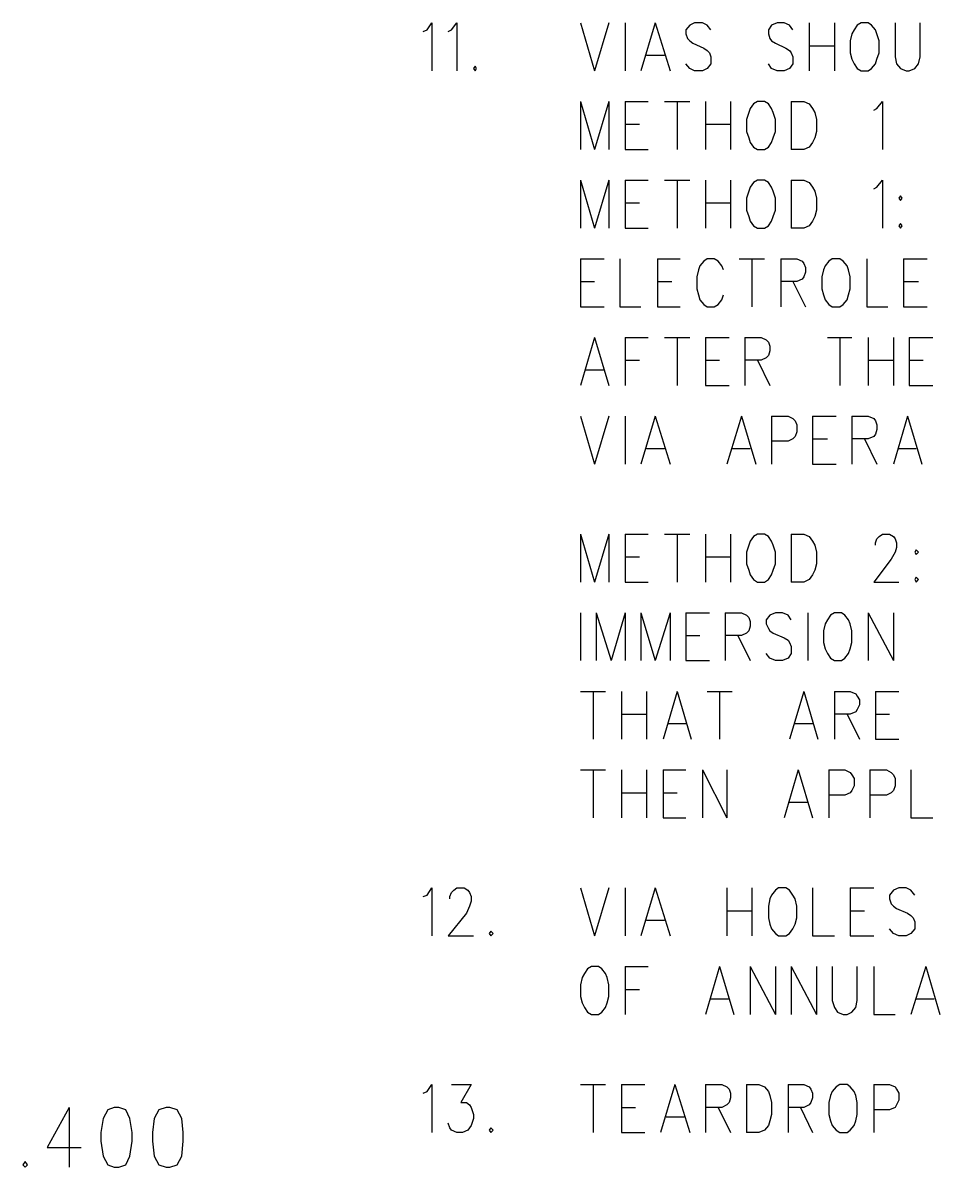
# Model space of a CAD drawing. Extents: x 11.9 to 28.1, y 10.8 to 21.2.
# Drawn here: x 23.667 to 24.827, y 15.095 to 16.55 of the extents above; entities that cross this region are included whole.
import ezdxf

# ---------------------------------------------------------------- set-up
doc = ezdxf.new("R2010")
doc.units = 0
doc.header["$MEASUREMENT"] = 0
doc.layers.add('LAYNR1', color=2, linetype='Continuous')

msp = doc.modelspace()

# ---------------------------------------------------------------- linework, layer by layer
at = {"layer": 'LAYNR1', "color": 7}
for points in [[(24.176, 16.539), (24.181, 16.541), (24.187, 16.55), (24.187, 16.489)], [(24.208, 16.539), (24.212, 16.541), (24.219, 16.55), (24.219, 16.489)], [(24.376, 16.55), (24.394, 16.489)], [(24.412, 16.55), (24.394, 16.489)], [(24.433, 16.55), (24.433, 16.489)], [(24.471, 16.55), (24.453, 16.489)], [(24.471, 16.55), (24.49, 16.489)], [(24.542, 16.541), (24.537, 16.547), (24.531, 16.55), (24.521, 16.55), (24.515, 16.547), (24.51, 16.541), (24.51, 16.536)], [(24.646, 16.541), (24.642, 16.547), (24.635, 16.55), (24.626, 16.55), (24.619, 16.547), (24.615, 16.541), (24.615, 16.536)], [(24.667, 16.55), (24.667, 16.489)], [(24.699, 16.55), (24.699, 16.489)], [(24.733, 16.55), (24.728, 16.547), (24.724, 16.541), (24.721, 16.536)], [(24.753, 16.536), (24.751, 16.541), (24.746, 16.547), (24.742, 16.55), (24.733, 16.55)], [(24.776, 16.55), (24.776, 16.507), (24.778, 16.498), (24.783, 16.492), (24.79, 16.489)], [(24.794, 16.489), (24.801, 16.492), (24.806, 16.498), (24.808, 16.507), (24.808, 16.55)], [(24.51, 16.536), (24.512, 16.53), (24.515, 16.527), (24.519, 16.524), (24.533, 16.518), (24.537, 16.515), (24.54, 16.512)], [(24.615, 16.536), (24.617, 16.53), (24.619, 16.527), (24.624, 16.524), (24.637, 16.518), (24.642, 16.515), (24.644, 16.512)], [(24.721, 16.536), (24.719, 16.527), (24.719, 16.512)], [(24.756, 16.512), (24.756, 16.527), (24.753, 16.536)], [(24.667, 16.521), (24.699, 16.521)], [(24.46, 16.509), (24.483, 16.509)], [(24.54, 16.512), (24.542, 16.507), (24.542, 16.498), (24.537, 16.492), (24.531, 16.489)], [(24.644, 16.512), (24.646, 16.507), (24.646, 16.498), (24.642, 16.492), (24.635, 16.489)], [(24.719, 16.512), (24.721, 16.504), (24.724, 16.498), (24.728, 16.492), (24.733, 16.489)], [(24.742, 16.489), (24.746, 16.492), (24.751, 16.498), (24.753, 16.504), (24.756, 16.512)], [(24.242, 16.495), (24.24, 16.492), (24.242, 16.489)], [(24.242, 16.489), (24.244, 16.492), (24.242, 16.495)], [(24.521, 16.489), (24.515, 16.492), (24.51, 16.498)], [(24.531, 16.489), (24.521, 16.489)], [(24.626, 16.489), (24.619, 16.492), (24.615, 16.498)], [(24.635, 16.489), (24.626, 16.489)], [(24.733, 16.489), (24.742, 16.489)], [(24.79, 16.489), (24.794, 16.489)], [(24.376, 16.45), (24.376, 16.389)], [(24.376, 16.45), (24.394, 16.389)], [(24.412, 16.45), (24.394, 16.389)], [(24.412, 16.45), (24.412, 16.389)], [(24.433, 16.45), (24.433, 16.389)], [(24.433, 16.45), (24.462, 16.45)], [(24.483, 16.45), (24.515, 16.45)], [(24.499, 16.45), (24.499, 16.389)], [(24.535, 16.45), (24.535, 16.389)], [(24.567, 16.45), (24.567, 16.389)], [(24.601, 16.45), (24.596, 16.447), (24.592, 16.441), (24.59, 16.436)], [(24.621, 16.436), (24.619, 16.441), (24.615, 16.447), (24.61, 16.45), (24.601, 16.45)], [(24.644, 16.45), (24.644, 16.389)], [(24.644, 16.45), (24.66, 16.45), (24.667, 16.447), (24.671, 16.441), (24.674, 16.436)], [(24.749, 16.439), (24.753, 16.441), (24.76, 16.45), (24.76, 16.389)], [(24.59, 16.436), (24.587, 16.427), (24.587, 16.412)], [(24.624, 16.412), (24.624, 16.427), (24.621, 16.436)], [(24.674, 16.436), (24.676, 16.427), (24.676, 16.412)], [(24.433, 16.421), (24.451, 16.421)], [(24.535, 16.421), (24.567, 16.421)], [(24.587, 16.412), (24.59, 16.404), (24.592, 16.398), (24.596, 16.392), (24.601, 16.389)], [(24.61, 16.389), (24.615, 16.392), (24.619, 16.398), (24.621, 16.404), (24.624, 16.412)], [(24.676, 16.412), (24.674, 16.404), (24.671, 16.398), (24.667, 16.392), (24.66, 16.389)], [(24.433, 16.389), (24.462, 16.389)], [(24.601, 16.389), (24.61, 16.389)], [(24.66, 16.389), (24.644, 16.389)], [(24.376, 16.35), (24.376, 16.289)], [(24.376, 16.35), (24.394, 16.289)], [(24.412, 16.35), (24.394, 16.289)], [(24.412, 16.35), (24.412, 16.289)], [(24.433, 16.35), (24.433, 16.289)], [(24.433, 16.35), (24.462, 16.35)], [(24.483, 16.35), (24.515, 16.35)], [(24.499, 16.35), (24.499, 16.289)], [(24.535, 16.35), (24.535, 16.289)], [(24.567, 16.35), (24.567, 16.289)], [(24.601, 16.35), (24.596, 16.347), (24.592, 16.341), (24.59, 16.336)], [(24.621, 16.336), (24.619, 16.341), (24.615, 16.347), (24.61, 16.35), (24.601, 16.35)], [(24.644, 16.35), (24.644, 16.289)], [(24.644, 16.35), (24.66, 16.35), (24.667, 16.347), (24.671, 16.341), (24.674, 16.336)], [(24.749, 16.339), (24.753, 16.341), (24.76, 16.35), (24.76, 16.289)], [(24.59, 16.336), (24.587, 16.327), (24.587, 16.312)], [(24.624, 16.312), (24.624, 16.327), (24.621, 16.336)], [(24.674, 16.336), (24.676, 16.327), (24.676, 16.312)], [(24.433, 16.321), (24.451, 16.321)], [(24.535, 16.321), (24.567, 16.321)], [(24.587, 16.312), (24.59, 16.304), (24.592, 16.298), (24.596, 16.292), (24.601, 16.289)], [(24.61, 16.289), (24.615, 16.292), (24.619, 16.298), (24.621, 16.304), (24.624, 16.312)], [(24.676, 16.312), (24.674, 16.304), (24.671, 16.298), (24.667, 16.292), (24.66, 16.289)], [(24.433, 16.289), (24.462, 16.289)], [(24.601, 16.289), (24.61, 16.289)], [(24.66, 16.289), (24.644, 16.289)], [(24.783, 16.295), (24.781, 16.292), (24.783, 16.289)], [(24.783, 16.289), (24.785, 16.292), (24.783, 16.295)], [(24.376, 16.25), (24.376, 16.189)], [(24.376, 16.25), (24.406, 16.25)], [(24.426, 16.25), (24.426, 16.189)], [(24.474, 16.25), (24.474, 16.189)], [(24.474, 16.25), (24.503, 16.25)], [(24.558, 16.236), (24.556, 16.241), (24.551, 16.247), (24.546, 16.25), (24.537, 16.25), (24.533, 16.247), (24.528, 16.241), (24.526, 16.236)], [(24.578, 16.25), (24.61, 16.25)], [(24.594, 16.25), (24.594, 16.189)], [(24.631, 16.25), (24.631, 16.189)], [(24.631, 16.25), (24.651, 16.25), (24.658, 16.247), (24.66, 16.244), (24.662, 16.239), (24.662, 16.233), (24.66, 16.227), (24.658, 16.224), (24.651, 16.221), (24.631, 16.221)], [(24.696, 16.25), (24.692, 16.247), (24.687, 16.241), (24.685, 16.236)], [(24.717, 16.236), (24.715, 16.241), (24.71, 16.247), (24.706, 16.25), (24.696, 16.25)], [(24.74, 16.25), (24.74, 16.189)], [(24.787, 16.25), (24.787, 16.189)], [(24.787, 16.25), (24.817, 16.25)], [(24.526, 16.236), (24.524, 16.227), (24.524, 16.212)], [(24.685, 16.236), (24.683, 16.227), (24.683, 16.212)], [(24.719, 16.212), (24.719, 16.227), (24.717, 16.236)], [(24.376, 16.221), (24.394, 16.221)], [(24.474, 16.221), (24.492, 16.221)], [(24.524, 16.212), (24.526, 16.204), (24.528, 16.198), (24.533, 16.192), (24.537, 16.189)], [(24.646, 16.221), (24.662, 16.189)], [(24.683, 16.212), (24.685, 16.204), (24.687, 16.198), (24.692, 16.192), (24.696, 16.189)], [(24.706, 16.189), (24.71, 16.192), (24.715, 16.198), (24.717, 16.204), (24.719, 16.212)], [(24.787, 16.221), (24.806, 16.221)], [(24.546, 16.189), (24.551, 16.192), (24.556, 16.198), (24.558, 16.204)], [(24.376, 16.189), (24.406, 16.189)], [(24.426, 16.189), (24.453, 16.189)], [(24.474, 16.189), (24.503, 16.189)], [(24.537, 16.189), (24.546, 16.189)], [(24.696, 16.189), (24.706, 16.189)], [(24.74, 16.189), (24.767, 16.189)], [(24.787, 16.189), (24.817, 16.189)], [(24.394, 16.15), (24.376, 16.089)], [(24.394, 16.15), (24.412, 16.089)], [(24.433, 16.15), (24.433, 16.089)], [(24.433, 16.15), (24.462, 16.15)], [(24.483, 16.15), (24.515, 16.15)], [(24.499, 16.15), (24.499, 16.089)], [(24.535, 16.15), (24.535, 16.089)], [(24.535, 16.15), (24.565, 16.15)], [(24.585, 16.15), (24.585, 16.089)], [(24.585, 16.15), (24.606, 16.15), (24.612, 16.147), (24.615, 16.144), (24.617, 16.139), (24.617, 16.133), (24.615, 16.127), (24.612, 16.124), (24.606, 16.121), (24.585, 16.121)], [(24.69, 16.15), (24.721, 16.15)], [(24.706, 16.15), (24.706, 16.089)], [(24.742, 16.15), (24.742, 16.089)], [(24.774, 16.15), (24.774, 16.089)], [(24.794, 16.15), (24.794, 16.089)], [(24.794, 16.15), (24.824, 16.15)], [(24.383, 16.109), (24.406, 16.109)], [(24.433, 16.121), (24.451, 16.121)], [(24.535, 16.121), (24.553, 16.121)], [(24.601, 16.121), (24.617, 16.089)], [(24.742, 16.121), (24.774, 16.121)], [(24.794, 16.121), (24.812, 16.121)], [(24.535, 16.089), (24.565, 16.089)], [(24.794, 16.089), (24.824, 16.089)], [(24.376, 16.05), (24.394, 15.989)], [(24.412, 16.05), (24.394, 15.989)], [(24.433, 16.05), (24.433, 15.989)], [(24.471, 16.05), (24.453, 15.989)], [(24.471, 16.05), (24.49, 15.989)], [(24.581, 16.05), (24.562, 15.989)], [(24.581, 16.05), (24.599, 15.989)], [(24.619, 16.05), (24.619, 15.989)], [(24.619, 16.05), (24.64, 16.05), (24.646, 16.047), (24.649, 16.044), (24.651, 16.039), (24.651, 16.03), (24.649, 16.024), (24.646, 16.021), (24.64, 16.018), (24.619, 16.018)], [(24.671, 16.05), (24.671, 15.989)], [(24.671, 16.05), (24.701, 16.05)], [(24.721, 16.05), (24.721, 15.989)], [(24.721, 16.05), (24.742, 16.05), (24.749, 16.047), (24.751, 16.044), (24.753, 16.039), (24.753, 16.033), (24.751, 16.027), (24.749, 16.024), (24.742, 16.021), (24.721, 16.021)], [(24.792, 16.05), (24.774, 15.989)], [(24.792, 16.05), (24.81, 15.989)], [(24.671, 16.021), (24.69, 16.021)], [(24.737, 16.021), (24.753, 15.989)], [(24.46, 16.009), (24.483, 16.009)], [(24.569, 16.009), (24.592, 16.009)], [(24.781, 16.009), (24.803, 16.009)], [(24.671, 15.989), (24.701, 15.989)], [(24.376, 15.9), (24.376, 15.839)], [(24.376, 15.9), (24.394, 15.839)], [(24.412, 15.9), (24.394, 15.839)], [(24.412, 15.9), (24.412, 15.839)], [(24.433, 15.9), (24.433, 15.839)], [(24.433, 15.9), (24.462, 15.9)], [(24.483, 15.9), (24.515, 15.9)], [(24.499, 15.9), (24.499, 15.839)], [(24.535, 15.9), (24.535, 15.839)], [(24.567, 15.9), (24.567, 15.839)], [(24.601, 15.9), (24.596, 15.897), (24.592, 15.891), (24.59, 15.886)], [(24.621, 15.886), (24.619, 15.891), (24.615, 15.897), (24.61, 15.9), (24.601, 15.9)], [(24.644, 15.9), (24.644, 15.839)], [(24.644, 15.9), (24.66, 15.9), (24.667, 15.897), (24.671, 15.891), (24.674, 15.886)], [(24.751, 15.886), (24.751, 15.889), (24.753, 15.894), (24.756, 15.897), (24.76, 15.9), (24.769, 15.9), (24.774, 15.897), (24.776, 15.894), (24.778, 15.889), (24.778, 15.883), (24.776, 15.877), (24.771, 15.868), (24.749, 15.839)], [(24.59, 15.886), (24.587, 15.877), (24.587, 15.862)], [(24.624, 15.862), (24.624, 15.877), (24.621, 15.886)], [(24.674, 15.886), (24.676, 15.877), (24.676, 15.862)], [(24.433, 15.871), (24.451, 15.871)], [(24.535, 15.871), (24.567, 15.871)], [(24.587, 15.862), (24.59, 15.854), (24.592, 15.848), (24.596, 15.842), (24.601, 15.839)], [(24.61, 15.839), (24.615, 15.842), (24.619, 15.848), (24.621, 15.854), (24.624, 15.862)], [(24.676, 15.862), (24.674, 15.854), (24.671, 15.848), (24.667, 15.842), (24.66, 15.839)], [(24.803, 15.845), (24.801, 15.842), (24.803, 15.839)], [(24.803, 15.839), (24.806, 15.842), (24.803, 15.845)], [(24.433, 15.839), (24.462, 15.839)], [(24.601, 15.839), (24.61, 15.839)], [(24.66, 15.839), (24.644, 15.839)], [(24.749, 15.839), (24.781, 15.839)], [(24.376, 15.8), (24.376, 15.739)], [(24.396, 15.8), (24.396, 15.739)], [(24.396, 15.8), (24.415, 15.739)], [(24.433, 15.8), (24.415, 15.739)], [(24.433, 15.8), (24.433, 15.739)], [(24.453, 15.8), (24.453, 15.739)], [(24.453, 15.8), (24.471, 15.739)], [(24.49, 15.8), (24.471, 15.739)], [(24.49, 15.8), (24.49, 15.739)], [(24.51, 15.8), (24.51, 15.739)], [(24.51, 15.8), (24.54, 15.8)], [(24.56, 15.8), (24.56, 15.739)], [(24.56, 15.8), (24.581, 15.8), (24.587, 15.797), (24.59, 15.794), (24.592, 15.789), (24.592, 15.783), (24.59, 15.777), (24.587, 15.774), (24.581, 15.771), (24.56, 15.771)], [(24.644, 15.791), (24.64, 15.797), (24.633, 15.8), (24.624, 15.8), (24.617, 15.797), (24.612, 15.791), (24.612, 15.786)], [(24.665, 15.8), (24.665, 15.739)], [(24.699, 15.8), (24.694, 15.797), (24.69, 15.791), (24.687, 15.786)], [(24.719, 15.786), (24.717, 15.791), (24.712, 15.797), (24.708, 15.8), (24.699, 15.8)], [(24.742, 15.8), (24.742, 15.739)], [(24.742, 15.8), (24.774, 15.739)], [(24.774, 15.8), (24.774, 15.739)], [(24.612, 15.786), (24.615, 15.78), (24.617, 15.777), (24.621, 15.774), (24.635, 15.768), (24.64, 15.765), (24.642, 15.762)], [(24.687, 15.786), (24.685, 15.777), (24.685, 15.762)], [(24.721, 15.762), (24.721, 15.777), (24.719, 15.786)], [(24.51, 15.771), (24.528, 15.771)], [(24.576, 15.771), (24.592, 15.739)], [(24.642, 15.762), (24.644, 15.757), (24.644, 15.748), (24.64, 15.742), (24.633, 15.739)], [(24.685, 15.762), (24.687, 15.754), (24.69, 15.748), (24.694, 15.742), (24.699, 15.739)], [(24.708, 15.739), (24.712, 15.742), (24.717, 15.748), (24.719, 15.754), (24.721, 15.762)], [(24.624, 15.739), (24.617, 15.742), (24.612, 15.748)], [(24.51, 15.739), (24.54, 15.739)], [(24.633, 15.739), (24.624, 15.739)], [(24.699, 15.739), (24.708, 15.739)], [(24.376, 15.7), (24.408, 15.7)], [(24.392, 15.7), (24.392, 15.639)], [(24.428, 15.7), (24.428, 15.639)], [(24.46, 15.7), (24.46, 15.639)], [(24.499, 15.7), (24.481, 15.639)], [(24.499, 15.7), (24.517, 15.639)], [(24.537, 15.7), (24.569, 15.7)], [(24.553, 15.7), (24.553, 15.639)], [(24.66, 15.7), (24.642, 15.639)], [(24.66, 15.7), (24.678, 15.639)], [(24.699, 15.7), (24.699, 15.639)], [(24.699, 15.7), (24.719, 15.7), (24.726, 15.697), (24.728, 15.694), (24.731, 15.689), (24.731, 15.683), (24.728, 15.677), (24.726, 15.674), (24.719, 15.671), (24.699, 15.671)], [(24.751, 15.7), (24.751, 15.639)], [(24.751, 15.7), (24.781, 15.7)], [(24.428, 15.671), (24.46, 15.671)], [(24.715, 15.671), (24.731, 15.639)], [(24.751, 15.671), (24.769, 15.671)], [(24.487, 15.659), (24.51, 15.659)], [(24.649, 15.659), (24.671, 15.659)], [(24.751, 15.639), (24.781, 15.639)], [(24.376, 15.6), (24.408, 15.6)], [(24.392, 15.6), (24.392, 15.539)], [(24.428, 15.6), (24.428, 15.539)], [(24.46, 15.6), (24.46, 15.539)], [(24.481, 15.6), (24.481, 15.539)], [(24.481, 15.6), (24.51, 15.6)], [(24.531, 15.6), (24.531, 15.539)], [(24.531, 15.6), (24.562, 15.539)], [(24.562, 15.6), (24.562, 15.539)], [(24.653, 15.6), (24.635, 15.539)], [(24.653, 15.6), (24.671, 15.539)], [(24.692, 15.6), (24.692, 15.539)], [(24.692, 15.6), (24.712, 15.6), (24.719, 15.597), (24.721, 15.594), (24.724, 15.589), (24.724, 15.58), (24.721, 15.574), (24.719, 15.571), (24.712, 15.568), (24.692, 15.568)], [(24.744, 15.6), (24.744, 15.539)], [(24.744, 15.6), (24.765, 15.6), (24.771, 15.597), (24.774, 15.594), (24.776, 15.589), (24.776, 15.58), (24.774, 15.574), (24.771, 15.571), (24.765, 15.568), (24.744, 15.568)], [(24.796, 15.6), (24.796, 15.539)], [(24.428, 15.571), (24.46, 15.571)], [(24.481, 15.571), (24.499, 15.571)], [(24.642, 15.559), (24.665, 15.559)], [(24.481, 15.539), (24.51, 15.539)], [(24.796, 15.539), (24.824, 15.539)], [(24.176, 15.439), (24.181, 15.441), (24.187, 15.45), (24.187, 15.389)], [(24.21, 15.436), (24.21, 15.439), (24.212, 15.444), (24.215, 15.447), (24.219, 15.45), (24.228, 15.45), (24.233, 15.447), (24.235, 15.444), (24.237, 15.439), (24.237, 15.433), (24.235, 15.427), (24.231, 15.418), (24.208, 15.389)], [(24.376, 15.45), (24.394, 15.389)], [(24.412, 15.45), (24.394, 15.389)], [(24.433, 15.45), (24.433, 15.389)], [(24.471, 15.45), (24.453, 15.389)], [(24.471, 15.45), (24.49, 15.389)], [(24.562, 15.45), (24.562, 15.389)], [(24.594, 15.45), (24.594, 15.389)], [(24.628, 15.45), (24.624, 15.447), (24.619, 15.441), (24.617, 15.436)], [(24.649, 15.436), (24.646, 15.441), (24.642, 15.447), (24.637, 15.45), (24.628, 15.45)], [(24.671, 15.45), (24.671, 15.389)], [(24.719, 15.45), (24.719, 15.389)], [(24.719, 15.45), (24.749, 15.45)], [(24.801, 15.441), (24.796, 15.447), (24.79, 15.45), (24.781, 15.45), (24.774, 15.447), (24.769, 15.441), (24.769, 15.436)], [(24.617, 15.436), (24.615, 15.427), (24.615, 15.412)], [(24.651, 15.412), (24.651, 15.427), (24.649, 15.436)], [(24.769, 15.436), (24.771, 15.43), (24.774, 15.427), (24.778, 15.424), (24.792, 15.418), (24.796, 15.415), (24.799, 15.412)], [(24.46, 15.409), (24.483, 15.409)], [(24.562, 15.421), (24.594, 15.421)], [(24.615, 15.412), (24.617, 15.404), (24.619, 15.398), (24.624, 15.392), (24.628, 15.389)], [(24.637, 15.389), (24.642, 15.392), (24.646, 15.398), (24.649, 15.404), (24.651, 15.412)], [(24.719, 15.421), (24.737, 15.421)], [(24.799, 15.412), (24.801, 15.407), (24.801, 15.398), (24.796, 15.392), (24.79, 15.389)], [(24.262, 15.395), (24.26, 15.392), (24.262, 15.389)], [(24.262, 15.389), (24.265, 15.392), (24.262, 15.395)], [(24.781, 15.389), (24.774, 15.392), (24.769, 15.398)], [(24.208, 15.389), (24.24, 15.389)], [(24.628, 15.389), (24.637, 15.389)], [(24.671, 15.389), (24.699, 15.389)], [(24.719, 15.389), (24.749, 15.389)], [(24.79, 15.389), (24.781, 15.389)], [(24.378, 15.336), (24.376, 15.327), (24.376, 15.312)], [(24.39, 15.35), (24.385, 15.347), (24.381, 15.341), (24.378, 15.336)], [(24.41, 15.336), (24.408, 15.341), (24.403, 15.347), (24.399, 15.35), (24.39, 15.35)], [(24.412, 15.312), (24.412, 15.327), (24.41, 15.336)], [(24.433, 15.35), (24.433, 15.289)], [(24.433, 15.35), (24.462, 15.35)], [(24.553, 15.35), (24.535, 15.289)], [(24.553, 15.35), (24.571, 15.289)], [(24.592, 15.35), (24.592, 15.289)], [(24.592, 15.35), (24.624, 15.289)], [(24.624, 15.35), (24.624, 15.289)], [(24.644, 15.35), (24.644, 15.289)], [(24.644, 15.35), (24.676, 15.289)], [(24.676, 15.35), (24.676, 15.289)], [(24.696, 15.35), (24.696, 15.307), (24.699, 15.298), (24.703, 15.292), (24.71, 15.289)], [(24.715, 15.289), (24.721, 15.292), (24.726, 15.298), (24.728, 15.307), (24.728, 15.35)], [(24.749, 15.35), (24.749, 15.289)], [(24.815, 15.35), (24.796, 15.289)], [(24.815, 15.35), (24.833, 15.289)], [(24.376, 15.312), (24.378, 15.304), (24.381, 15.298), (24.385, 15.292), (24.39, 15.289)], [(24.399, 15.289), (24.403, 15.292), (24.408, 15.298), (24.41, 15.304), (24.412, 15.312)], [(24.433, 15.321), (24.451, 15.321)], [(24.542, 15.309), (24.565, 15.309)], [(24.803, 15.309), (24.826, 15.309)], [(24.39, 15.289), (24.399, 15.289)], [(24.71, 15.289), (24.715, 15.289)], [(24.749, 15.289), (24.776, 15.289)], [(24.176, 15.189), (24.181, 15.191), (24.187, 15.2), (24.187, 15.139)], [(24.212, 15.2), (24.237, 15.2), (24.224, 15.177), (24.231, 15.177), (24.235, 15.174), (24.237, 15.171), (24.24, 15.162)], [(24.376, 15.2), (24.408, 15.2)], [(24.392, 15.2), (24.392, 15.139)], [(24.428, 15.2), (24.428, 15.139)], [(24.428, 15.2), (24.458, 15.2)], [(24.496, 15.2), (24.478, 15.139)], [(24.496, 15.2), (24.515, 15.139)], [(24.535, 15.2), (24.535, 15.139)], [(24.535, 15.2), (24.556, 15.2), (24.562, 15.197), (24.565, 15.194), (24.567, 15.189), (24.567, 15.183), (24.565, 15.177), (24.562, 15.174), (24.556, 15.171), (24.535, 15.171)], [(24.587, 15.2), (24.587, 15.139)], [(24.587, 15.2), (24.603, 15.2), (24.61, 15.197), (24.615, 15.191), (24.617, 15.186)], [(24.64, 15.2), (24.64, 15.139)], [(24.64, 15.2), (24.66, 15.2), (24.667, 15.197), (24.669, 15.194), (24.671, 15.189), (24.671, 15.183), (24.669, 15.177), (24.667, 15.174), (24.66, 15.171), (24.64, 15.171)], [(24.706, 15.2), (24.701, 15.197), (24.696, 15.191), (24.694, 15.186)], [(24.726, 15.186), (24.724, 15.191), (24.719, 15.197), (24.715, 15.2), (24.706, 15.2)], [(24.749, 15.2), (24.749, 15.139)], [(24.749, 15.2), (24.769, 15.2), (24.776, 15.197), (24.778, 15.194), (24.781, 15.189), (24.781, 15.18), (24.778, 15.174), (24.776, 15.171), (24.769, 15.168), (24.749, 15.168)], [(24.617, 15.186), (24.619, 15.177), (24.619, 15.162)], [(24.694, 15.186), (24.692, 15.177), (24.692, 15.162)], [(24.728, 15.162), (24.728, 15.177), (24.726, 15.186)], [(23.726, 15.171), (23.698, 15.12), (23.741, 15.12)], [(23.726, 15.171), (23.726, 15.095)], [(23.783, 15.171), (23.775, 15.168), (23.769, 15.157), (23.766, 15.139), (23.766, 15.128), (23.769, 15.109), (23.775, 15.098), (23.783, 15.095)], [(23.789, 15.095), (23.798, 15.098), (23.803, 15.109), (23.806, 15.128), (23.806, 15.139), (23.803, 15.157), (23.798, 15.168), (23.789, 15.171), (23.783, 15.171)], [(23.849, 15.171), (23.84, 15.168), (23.834, 15.157), (23.832, 15.139), (23.832, 15.128), (23.834, 15.109), (23.84, 15.098), (23.849, 15.095)], [(23.854, 15.095), (23.863, 15.098), (23.869, 15.109), (23.871, 15.128), (23.871, 15.139), (23.869, 15.157), (23.863, 15.168), (23.854, 15.171), (23.849, 15.171)], [(24.24, 15.162), (24.24, 15.157), (24.237, 15.148), (24.233, 15.142), (24.226, 15.139)], [(24.428, 15.171), (24.446, 15.171)], [(24.551, 15.171), (24.567, 15.139)], [(24.619, 15.162), (24.617, 15.154), (24.615, 15.148), (24.61, 15.142), (24.603, 15.139)], [(24.656, 15.171), (24.671, 15.139)], [(24.692, 15.162), (24.694, 15.154), (24.696, 15.148), (24.701, 15.142), (24.706, 15.139)], [(24.715, 15.139), (24.719, 15.142), (24.724, 15.148), (24.726, 15.154), (24.728, 15.162)], [(24.219, 15.139), (24.212, 15.142), (24.21, 15.145), (24.208, 15.151)], [(24.485, 15.159), (24.508, 15.159)], [(24.226, 15.139), (24.219, 15.139)], [(24.262, 15.145), (24.26, 15.142), (24.262, 15.139)], [(24.262, 15.139), (24.265, 15.142), (24.262, 15.145)], [(24.428, 15.139), (24.458, 15.139)], [(24.603, 15.139), (24.587, 15.139)], [(24.706, 15.139), (24.715, 15.139)], [(23.67, 15.102), (23.667, 15.098), (23.67, 15.095)], [(23.67, 15.095), (23.673, 15.098), (23.67, 15.102)], [(23.783, 15.095), (23.789, 15.095)], [(23.849, 15.095), (23.854, 15.095)]]:
    msp.add_lwpolyline(points, dxfattribs=at)
for points in [[(24.783, 16.33), (24.781, 16.327), (24.783, 16.324), (24.785, 16.327), (24.783, 16.33)], [(24.803, 15.88), (24.801, 15.877), (24.803, 15.874), (24.806, 15.877), (24.803, 15.88)]]:
    msp.add_lwpolyline(points, close=True, dxfattribs=at)

doc.saveas('drawing.dxf')
